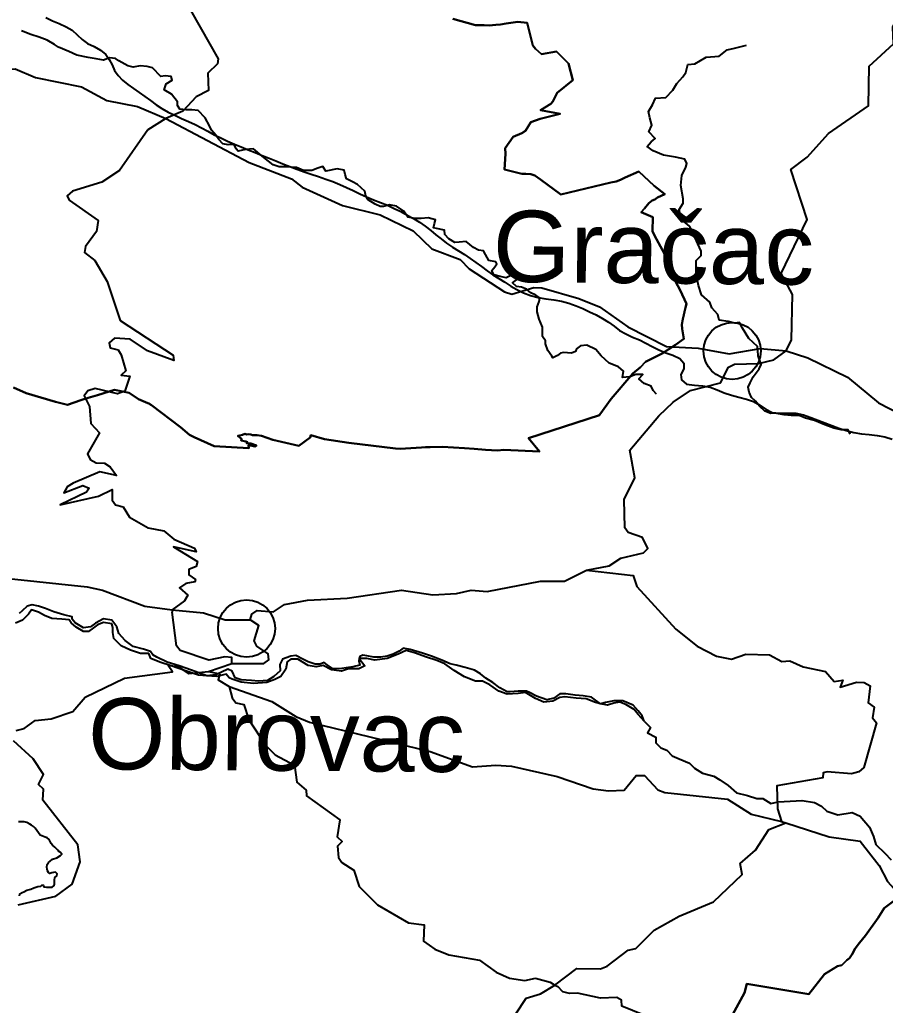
# Model space of a CAD drawing. Header units: metres. Extents: x 13.21 to 19.52, y 42.14 to 46.62.
# Drawn here: x 15.618 to 15.8903, y 44.0973 to 44.4074 of the extents above; entities that cross this region are included whole.
import ezdxf

# ---------------------------------------------------------------- set-up
doc = ezdxf.new("R2010")
doc.units = ezdxf.units.M
doc.header["$MEASUREMENT"] = 0
for name, color, linetype in [('CESTE', 5, 'Continuous'), ('grad_manji', 1, 'Continuous'), ('hr', 9, 'Continuous'), ('naziv_manji', 1, 'Continuous'), ('PRUGE', 7, 'Continuous'), ('RIJEKE', 4, 'Continuous')]:
    doc.layers.add(name, color=color, linetype=linetype)
doc.styles.get("Standard").update_dxf_attribs({"font": 'arial.ttf'})

msp = doc.modelspace()

# ---------------------------------------------------------------- linework, layer by layer
at = {"layer": 'CESTE'}
for p, q in [((15.66597, 44.22169), (15.66598, 44.22099)), ((15.67739, 44.20227), (15.68469, 44.20485)), ((15.67739, 44.20227), (15.68099, 44.20159)), ((15.85766, 44.15507), (15.85907, 44.15467)), ((15.78033, 44.10576), (15.78492, 44.10451)), ((15.78492, 44.10451), (15.78641, 44.10361)), ((15.78641, 44.10361), (15.7873, 44.10321))]:
    msp.add_line(p, q, dxfattribs=at)
for points in [[(15.66386, 44.44933), (15.66674, 44.44066), (15.66335, 44.43583), (15.65875, 44.43174), (15.65886, 44.42273), (15.66914, 44.41519), (15.68043, 44.39513), (15.68026, 44.39353), (15.67715, 44.39059), (15.67741, 44.38519), (15.67351, 44.38316), (15.66937, 44.37869), (15.66397, 44.37629)], [(15.54807, 44.43265), (15.55536, 44.42771), (15.56473, 44.41926), (15.56704, 44.41413), (15.57276, 44.40836), (15.58301, 44.40315), (15.5969, 44.39281), (15.60404, 44.39138), (15.61653, 44.39195), (15.62294, 44.38925), (15.63744, 44.38632), (15.64544, 44.38202), (15.6551, 44.38015), (15.66397, 44.37629)], [(15.85913, 44.30327), (15.86086, 44.30663), (15.86111, 44.32097), (15.85761, 44.32759), (15.86575, 44.34457), (15.8606, 44.36027), (15.86575, 44.36415), (15.87246, 44.37162), (15.88504, 44.38027), (15.88525, 44.39284), (15.89287, 44.3998), (15.89272, 44.40512), (15.89534, 44.41092)], [(15.66397, 44.37629), (15.65836, 44.37277), (15.64939, 44.35994), (15.64381, 44.35632), (15.63466, 44.35348), (15.63293, 44.35197), (15.63357, 44.35061), (15.6427, 44.34427), (15.64219, 44.34076), (15.63869, 44.33601), (15.63835, 44.33416), (15.6416, 44.3316), (15.64556, 44.325), (15.64965, 44.3128), (15.6663, 44.30181), (15.66646, 44.30022), (15.65824, 44.30322), (15.65277, 44.30693), (15.6478, 44.30717), (15.6462, 44.30571), (15.64644, 44.30421), (15.64902, 44.30354), (15.64997, 44.30197), (15.65139, 44.2969), (15.64988, 44.29553), (15.65261, 44.2953), (15.65112, 44.29051), (15.64882, 44.28971), (15.64171, 44.29132), (15.63945, 44.29061), (15.63826, 44.28911), (15.64, 44.28567), (15.64034, 44.28034), (15.64315, 44.27744), (15.63937, 44.27077), (15.64018, 44.26906), (15.64204, 44.26801), (15.64466, 44.26789), (15.64645, 44.26667), (15.64849, 44.26399), (15.64321, 44.26515), (15.63483, 44.26161), (15.63291, 44.26047), (15.63188, 44.25852), (15.63782, 44.26079), (15.63981, 44.26004), (15.63899, 44.25872), (15.63075, 44.25477), (15.64284, 44.25751), (15.64712, 44.25963), (15.64713, 44.25625), (15.64814, 44.25478), (15.65054, 44.25411), (15.65254, 44.25085), (15.65841, 44.2475), (15.6633, 44.24653), (15.66653, 44.24395), (15.67298, 44.24117), (15.67352, 44.23997), (15.66639, 44.24155), (15.67396, 44.2369), (15.67354, 44.23534), (15.67121, 44.23439), (15.67125, 44.23268), (15.6733, 44.23127), (15.67307, 44.23049), (15.67025, 44.23003), (15.66823, 44.22868), (15.67091, 44.22635), (15.6699, 44.22458), (15.66597, 44.22169)], [(15.66397, 44.37629), (15.69021, 44.36246), (15.70347, 44.35738), (15.70689, 44.35476), (15.71955, 44.34893), (15.7314, 44.34604), (15.74181, 44.341), (15.74765, 44.3353), (15.7566, 44.33201), (15.75945, 44.32905), (15.77056, 44.32175), (15.77287, 44.32108), (15.77976, 44.32312), (15.78228, 44.32308), (15.79391, 44.31974), (15.80045, 44.31709), (15.80932, 44.31076), (15.82154, 44.3046), (15.8315, 44.30409), (15.84123, 44.30232), (15.85091, 44.304), (15.85913, 44.30327)], [(15.79634, 44.23417), (15.80342, 44.2356), (15.80712, 44.23797), (15.8143, 44.23968), (15.81566, 44.24103), (15.81391, 44.24447), (15.80947, 44.24606), (15.80843, 44.24756), (15.80821, 44.25648), (15.81152, 44.26324), (15.80992, 44.27198), (15.81903, 44.28273), (15.82355, 44.28704), (15.82906, 44.29072), (15.83847, 44.29318), (15.84097, 44.29808), (15.8429, 44.29905), (15.85047, 44.2992), (15.85525, 44.30039), (15.85913, 44.30327)], [(15.85913, 44.30327), (15.86599, 44.30106), (15.87841, 44.29498), (15.88815, 44.28681), (15.8984, 44.28166)], [(15.53178, 44.23287), (15.54675, 44.23231), (15.55414, 44.23329), (15.55621, 44.23432), (15.5588, 44.23736), (15.56361, 44.238), (15.58203, 44.23233), (15.61449, 44.23162), (15.63924, 44.22892), (15.64401, 44.22787), (15.65732, 44.22286), (15.66597, 44.22169)], [(15.69052, 44.21854), (15.69106, 44.2204), (15.69275, 44.22146), (15.69788, 44.22109), (15.70127, 44.22338), (15.70855, 44.22478), (15.72103, 44.22538), (15.73813, 44.22786), (15.74796, 44.22639), (15.75543, 44.22681), (15.76007, 44.2279), (15.76502, 44.22744), (15.7819, 44.23072), (15.78936, 44.23078), (15.79634, 44.23417)], [(15.79634, 44.23417), (15.81104, 44.23252), (15.81213, 44.22908), (15.82441, 44.2156), (15.83114, 44.21029), (15.83727, 44.20718), (15.84193, 44.20622), (15.84645, 44.20781), (15.85392, 44.20752), (15.85775, 44.20545), (15.86032, 44.20566), (15.86451, 44.20378), (15.87149, 44.20226), (15.87425, 44.19914), (15.87692, 44.19956), (15.87612, 44.19743), (15.88124, 44.19898), (15.88368, 44.19886), (15.88562, 44.19775), (15.88496, 44.1924), (15.88687, 44.19113), (15.88632, 44.18774), (15.88751, 44.18612), (15.88355, 44.17215), (15.88198, 44.17074), (15.87968, 44.17009), (15.87199, 44.17076), (15.87073, 44.17046), (15.87068, 44.16886), (15.8562, 44.16634), (15.85641, 44.15912), (15.85766, 44.15507)], [(15.66597, 44.22169), (15.67583, 44.22082), (15.68261, 44.21854), (15.69052, 44.21854)], [(15.68469, 44.20485), (15.6847, 44.20675), (15.68251, 44.20696), (15.67755, 44.2059), (15.6685, 44.20893), (15.66731, 44.2104), (15.66598, 44.22099)], [(15.68469, 44.20485), (15.69486, 44.20482), (15.69637, 44.20596), (15.6962, 44.20784), (15.69258, 44.21032), (15.69173, 44.21201), (15.69321, 44.21682), (15.69052, 44.21854)], [(15.61693, 44.18379), (15.61939, 44.18442), (15.62286, 44.18684), (15.62786, 44.1874), (15.63467, 44.18975), (15.63858, 44.19419), (15.65098, 44.20025), (15.66603, 44.20223), (15.66472, 44.20418), (15.6676, 44.20397), (15.67126, 44.2017), (15.67739, 44.20227)], [(15.68099, 44.20159), (15.68039, 44.19973), (15.68387, 44.19759)], [(15.68387, 44.19759), (15.6848, 44.19403), (15.68601, 44.19247), (15.68853, 44.19194), (15.69011, 44.18713), (15.69544, 44.17899), (15.69836, 44.17609), (15.70443, 44.1728), (15.7052, 44.16753), (15.70818, 44.16501), (15.7082, 44.16315), (15.71873, 44.15568), (15.71793, 44.15031), (15.71942, 44.14881), (15.718, 44.14737), (15.71828, 44.1438), (15.71939, 44.14219), (15.72316, 44.13983), (15.72482, 44.1347), (15.7306, 44.12883), (15.74031, 44.12321), (15.74528, 44.12254), (15.74508, 44.11743), (15.7486, 44.11492), (15.753, 44.11316), (15.76263, 44.11152), (15.76793, 44.10771), (15.77215, 44.10583), (15.77697, 44.10506), (15.78033, 44.10576)], [(15.68387, 44.19759), (15.69732, 44.19287), (15.70484, 44.18811), (15.70918, 44.18634), (15.74709, 44.17717), (15.76051, 44.17228), (15.76782, 44.17288), (15.77278, 44.17248), (15.78708, 44.1693), (15.79838, 44.16543), (15.80322, 44.16471), (15.80818, 44.16499), (15.81197, 44.16954), (15.81458, 44.16957), (15.81874, 44.1651), (15.82094, 44.16427), (15.84065, 44.16214), (15.84813, 44.15739), (15.85766, 44.15507)], [(15.61752, 44.12891), (15.62937, 44.13158), (15.63453, 44.13543), (15.63701, 44.14238), (15.6363, 44.14772), (15.62527, 44.16181), (15.62546, 44.16531), (15.62387, 44.16677), (15.62551, 44.16989), (15.62221, 44.17479), (15.61607, 44.18052)], [(15.78641, 44.10361), (15.79328, 44.10884), (15.80068, 44.10873), (15.80284, 44.10953), (15.80939, 44.11465), (15.81187, 44.11509), (15.81765, 44.12096), (15.8255, 44.12535), (15.83633, 44.12979), (15.84527, 44.13847), (15.8447, 44.14185), (15.84948, 44.14608), (15.85366, 44.15264), (15.85907, 44.15467)], [(15.85907, 44.15467), (15.87268, 44.15023), (15.88242, 44.14896), (15.88836, 44.14123), (15.89106, 44.1362), (15.90052, 44.12566), (15.90322, 44.12072), (15.91844, 44.11462), (15.93008, 44.11138), (15.93717, 44.1113)], [(15.65989, 44.037), (15.66288, 44.04193), (15.66722, 44.04631), (15.67426, 44.04809), (15.67921, 44.04835), (15.69974, 44.05442), (15.70381, 44.05653), (15.71139, 44.06364), (15.71705, 44.06712), (15.71812, 44.06877), (15.72656, 44.07251), (15.73113, 44.07672), (15.73958, 44.08044), (15.74936, 44.08161), (15.7514, 44.08263), (15.75723, 44.08836), (15.76712, 44.08946), (15.77409, 44.09459), (15.77736, 44.09948), (15.7818, 44.10083), (15.78641, 44.10361)], [(15.87065, 44.04502), (15.86839, 44.0482), (15.85104, 44.06351), (15.84552, 44.0695), (15.82445, 44.08725), (15.82035, 44.09176), (15.80744, 44.09696), (15.80738, 44.0989), (15.80586, 44.09974), (15.80069, 44.09948), (15.79353, 44.10107), (15.79093, 44.10093), (15.78884, 44.10148), (15.7873, 44.10321)]]:
    msp.add_lwpolyline(points, dxfattribs=at)
at = {"layer": 'grad_manji'}
for centre in [(15.84214, 44.30317), (15.68939, 44.21584)]:
    msp.add_circle(centre, 0.00898, dxfattribs=at)
at = {"layer": 'hr'}
for points in [[(15.6161, 44.29168), (15.62002, 44.28989), (15.62929, 44.28715), (15.63309, 44.28623), (15.63719, 44.28767), (15.63958, 44.28841), (15.64243, 44.28931), (15.64788, 44.29095), (15.65246, 44.28996), (15.65538, 44.28797), (15.65835, 44.28675), (15.65862, 44.28663), (15.65945, 44.28617), (15.6686, 44.27919), (15.67144, 44.27683), (15.6716, 44.27669), (15.67286, 44.27608), (15.67918, 44.27324), (15.69007, 44.27258), (15.69003, 44.27356), (15.69203, 44.27308), (15.69254, 44.27338), (15.69071, 44.27401), (15.68983, 44.27401), (15.68938, 44.27415), (15.68963, 44.2745), (15.68911, 44.27467), (15.68763, 44.27499), (15.68776, 44.27551), (15.68668, 44.27643), (15.68763, 44.27663), (15.68815, 44.27681), (15.68884, 44.27709), (15.6895, 44.27692), (15.69008, 44.27703), (15.69075, 44.27686), (15.69128, 44.27665), (15.69268, 44.27673), (15.69407, 44.27642), (15.69763, 44.2752), (15.70583, 44.27335), (15.70939, 44.27599), (15.70964, 44.27665), (15.71387, 44.27546), (15.7216, 44.27423), (15.73622, 44.27253), (15.7377, 44.27235), (15.74437, 44.27275), (15.74569, 44.27289), (15.74717, 44.27289), (15.75105, 44.27298), (15.75795, 44.27258), (15.76094, 44.27238), (15.76458, 44.27204), (15.76832, 44.27184), (15.77027, 44.27204), (15.78156, 44.2715), (15.77812, 44.27569), (15.80041, 44.28301), (15.80051, 44.28316), (15.80404, 44.2881), (15.81086, 44.2961), (15.8133, 44.29811), (15.8149, 44.29975), (15.81549, 44.30005), (15.82013, 44.30237), (15.82435, 44.30516), (15.82699, 44.30695), (15.82639, 44.31014), (15.82635, 44.31154), (15.82663, 44.31322), (15.82747, 44.31687), (15.82783, 44.31805), (15.82574, 44.32235), (15.82434, 44.32501), (15.82326, 44.32684), (15.82291, 44.32809), (15.82302, 44.32924), (15.82285, 44.33004), (15.81773, 44.33947), (15.81712, 44.34085), (15.81723, 44.34532), (15.81348, 44.34686), (15.81459, 44.34805), (15.81595, 44.34974), (15.81696, 44.35057), (15.81777, 44.35089), (15.81861, 44.35146), (15.82096, 44.35253), (15.81756, 44.35515), (15.81275, 44.35963), (15.80847, 44.35773), (15.80706, 44.35701), (15.80561, 44.35652), (15.80402, 44.35624), (15.78822, 44.35243), (15.78189, 44.35715), (15.78004, 44.35841), (15.77881, 44.35885), (15.77724, 44.35896), (15.776, 44.35887), (15.77055, 44.36032), (15.77081, 44.36525), (15.77069, 44.367), (15.77329, 44.37054), (15.77594, 44.37169), (15.77714, 44.37242), (15.77882, 44.37517), (15.78178, 44.37623), (15.78799, 44.37777), (15.78183, 44.37893), (15.78512, 44.38093), (15.78572, 44.38165), (15.78712, 44.38443), (15.79202, 44.38842), (15.79067, 44.39363), (15.78685, 44.39741), (15.78215, 44.39655), (15.78024, 44.39828), (15.77945, 44.39926), (15.77761, 44.40648), (15.77477, 44.40677), (15.77105, 44.40618), (15.76924, 44.40592), (15.7678, 44.40576), (15.76572, 44.40556), (15.76412, 44.40568), (15.76144, 44.40568), (15.75429, 44.40771)], [(15.75429, 44.40771), (15.76144, 44.40568), (15.76412, 44.40568), (15.76572, 44.40556), (15.7678, 44.40576), (15.76924, 44.40592), (15.77105, 44.40618), (15.77477, 44.40677), (15.77761, 44.40648), (15.77945, 44.39926), (15.78024, 44.39828), (15.78215, 44.39655), (15.78685, 44.39741), (15.79067, 44.39363), (15.79202, 44.38842), (15.78712, 44.38443), (15.78572, 44.38165), (15.78512, 44.38093), (15.78183, 44.37893), (15.78799, 44.37777), (15.78178, 44.37623), (15.77882, 44.37517), (15.77714, 44.37242), (15.77594, 44.37169), (15.77329, 44.37054), (15.77069, 44.367), (15.77081, 44.36525), (15.77055, 44.36032), (15.776, 44.35887), (15.77724, 44.35896), (15.77881, 44.35885), (15.78004, 44.35841), (15.78189, 44.35715), (15.78822, 44.35243), (15.80402, 44.35624), (15.80561, 44.35652), (15.80706, 44.35701), (15.80847, 44.35773), (15.81275, 44.35963), (15.81756, 44.35515), (15.82096, 44.35253), (15.81861, 44.35146), (15.81777, 44.35089), (15.81696, 44.35057), (15.81595, 44.34974), (15.81459, 44.34805), (15.81348, 44.34686), (15.81723, 44.34532), (15.81712, 44.34085), (15.81773, 44.33947), (15.82285, 44.33004), (15.82302, 44.32924), (15.82291, 44.32809), (15.82326, 44.32684), (15.82434, 44.32501), (15.82574, 44.32235), (15.82783, 44.31805), (15.82747, 44.31687), (15.82663, 44.31322), (15.82635, 44.31154), (15.82639, 44.31014), (15.82699, 44.30695), (15.82435, 44.30516), (15.82013, 44.30237), (15.81549, 44.30005), (15.8149, 44.29975), (15.8133, 44.29811), (15.81086, 44.2961), (15.80404, 44.2881), (15.80051, 44.28316), (15.80041, 44.28301), (15.77812, 44.27569), (15.78156, 44.2715), (15.77027, 44.27204), (15.76832, 44.27184), (15.76458, 44.27204), (15.76094, 44.27238), (15.75795, 44.27258), (15.75105, 44.27298), (15.74717, 44.27289), (15.74569, 44.27289), (15.74437, 44.27275), (15.7377, 44.27235), (15.73622, 44.27253), (15.7216, 44.27423), (15.71387, 44.27546), (15.70964, 44.27665), (15.70939, 44.27599), (15.70583, 44.27335), (15.69763, 44.2752), (15.69407, 44.27642), (15.69268, 44.27673), (15.69128, 44.27665), (15.69075, 44.27686), (15.69008, 44.27703), (15.6895, 44.27692), (15.68884, 44.27709), (15.68815, 44.27681), (15.68763, 44.27663), (15.68668, 44.27643), (15.68776, 44.27551), (15.68763, 44.27499), (15.68911, 44.27467), (15.68963, 44.2745), (15.68938, 44.27415), (15.68983, 44.27401), (15.69071, 44.27401), (15.69254, 44.27338), (15.69203, 44.27308), (15.69003, 44.27356), (15.69007, 44.27258), (15.67918, 44.27324), (15.67286, 44.27608), (15.6716, 44.27669), (15.67144, 44.27683), (15.6686, 44.27919), (15.65945, 44.28617), (15.65862, 44.28663), (15.65835, 44.28675), (15.65538, 44.28797), (15.65246, 44.28996), (15.64788, 44.29095), (15.64243, 44.28931), (15.63958, 44.28841), (15.63719, 44.28767), (15.63309, 44.28623), (15.62929, 44.28715), (15.62002, 44.28989), (15.6161, 44.29168)], [(15.61795, 44.13172), (15.61809, 44.13236), (15.61875, 44.13275), (15.61935, 44.13296), (15.62021, 44.13349), (15.62149, 44.13384), (15.6225, 44.13423), (15.62366, 44.13466), (15.62467, 44.1348), (15.62496, 44.13503), (15.62544, 44.13503), (15.62561, 44.13455), (15.62641, 44.13448), (15.62729, 44.13439), (15.62819, 44.13447), (15.62889, 44.13497), (15.62898, 44.13547), (15.62899, 44.13614), (15.62898, 44.13668), (15.62907, 44.13747), (15.62968, 44.13799), (15.62984, 44.13863), (15.62929, 44.13914), (15.62859, 44.13906), (15.62814, 44.13898), (15.6275, 44.13879), (15.62703, 44.13902), (15.62677, 44.13961), (15.62668, 44.14007), (15.62657, 44.14078), (15.62668, 44.14158), (15.62709, 44.14216), (15.62757, 44.14265), (15.62833, 44.14323), (15.6297, 44.14362), (15.63081, 44.14439), (15.63125, 44.14486), (15.63069, 44.14546), (15.63026, 44.14578), (15.62992, 44.14617), (15.62952, 44.14663), (15.62905, 44.14706), (15.62837, 44.1477), (15.62793, 44.14818), (15.62761, 44.14884), (15.62732, 44.14948), (15.62665, 44.14992), (15.62605, 44.15019), (15.62546, 44.15042), (15.62443, 44.15082), (15.6239, 44.15154), (15.6234, 44.15225), (15.6229, 44.15303), (15.6223, 44.15353), (15.62176, 44.15392), (15.62124, 44.15424), (15.62028, 44.15474), (15.61936, 44.15499), (15.61856, 44.15501), (15.61767, 44.15499)], [(15.89412, 44.13095), (15.88995, 44.12784), (15.88809, 44.12481), (15.88407, 44.11918), (15.88219, 44.11696), (15.8809, 44.11516), (15.87989, 44.11334), (15.87903, 44.11213), (15.87818, 44.11143), (15.87719, 44.11043), (15.87684, 44.11013), (15.87662, 44.10992), (15.87534, 44.10953), (15.87123, 44.10703), (15.86622, 44.1008), (15.84672, 44.10397), (15.84599, 44.10114), (15.83977, 44.08966)], [(15.83977, 44.08966), (15.84599, 44.10114), (15.84672, 44.10397), (15.86622, 44.1008), (15.87123, 44.10703), (15.87534, 44.10953), (15.87662, 44.10992), (15.87684, 44.11013), (15.87719, 44.11043), (15.87818, 44.11143), (15.87903, 44.11213), (15.87989, 44.11334), (15.8809, 44.11516), (15.88219, 44.11696), (15.88407, 44.11918), (15.88809, 44.12481), (15.88995, 44.12784), (15.89412, 44.13095)]]:
    msp.add_lwpolyline(points, dxfattribs=at)
at = {"layer": 'PRUGE'}
msp.add_lwpolyline([(15.62618, 44.40807), (15.62827, 44.40708), (15.63045, 44.40619), (15.63258, 44.40521), (15.63453, 44.40409), (15.63604, 44.40265), (15.63761, 44.40124), (15.63938, 44.39996), (15.64148, 44.39897), (15.64343, 44.39784), (15.64507, 44.39648), (15.64617, 44.39486), (15.64705, 44.39318), (15.64787, 44.39147), (15.64893, 44.38984), (15.65032, 44.38835), (15.65198, 44.387), (15.65377, 44.38573), (15.65556, 44.38447), (15.65736, 44.38322), (15.65914, 44.38195), (15.66092, 44.38068), (15.66276, 44.37946), (15.66474, 44.37835), (15.66681, 44.37733), (15.66893, 44.37637), (15.67107, 44.37544), (15.67318, 44.37445), (15.67522, 44.3734), (15.6772, 44.3723), (15.67922, 44.37123), (15.68129, 44.37021), (15.6834, 44.36924), (15.68554, 44.36829), (15.6877, 44.36738), (15.68987, 44.36649), (15.69206, 44.3656), (15.69425, 44.36472), (15.69645, 44.36385), (15.69863, 44.36297), (15.70081, 44.36209), (15.70301, 44.3612), (15.70522, 44.36036), (15.70746, 44.35956), (15.70974, 44.3588), (15.71202, 44.35804), (15.71429, 44.35727), (15.71653, 44.35647), (15.71872, 44.3556), (15.72086, 44.35467), (15.72295, 44.35367), (15.72504, 44.35266), (15.72715, 44.35169), (15.72932, 44.35079), (15.7315, 44.34991), (15.73369, 44.34901), (15.7358, 44.34804), (15.73787, 44.34702), (15.73988, 44.34595), (15.74187, 44.34485), (15.74377, 44.34369), (15.74559, 44.34244), (15.7473, 44.34113), (15.74895, 44.33977), (15.7506, 44.33842), (15.75232, 44.33711), (15.75415, 44.33588), (15.75605, 44.3347), (15.75793, 44.33351), (15.75977, 44.33229), (15.76155, 44.33103), (15.76326, 44.32971), (15.76502, 44.32842), (15.76683, 44.32718), (15.76871, 44.32598), (15.77059, 44.3248), (15.77249, 44.32362), (15.77445, 44.3225), (15.77653, 44.32149), (15.77874, 44.32064), (15.7811, 44.32004), (15.78353, 44.31961), (15.78601, 44.3193), (15.78845, 44.31887), (15.79079, 44.31824), (15.79303, 44.31743), (15.79519, 44.31651), (15.7973, 44.31554), (15.79937, 44.31453), (15.80137, 44.31344), (15.80323, 44.31224), (15.80501, 44.31096), (15.80675, 44.30966), (15.80867, 44.30852), (15.81076, 44.30752), (15.81295, 44.30663), (15.81503, 44.30564), (15.81703, 44.30456), (15.81909, 44.30353), (15.82127, 44.30264), (15.8235, 44.30182), (15.8257, 44.30084), (15.8269, 44.29938), (15.82696, 44.29753), (15.82602, 44.29579), (15.82623, 44.29408), (15.82783, 44.29268), (15.83031, 44.29244), (15.83284, 44.2922), (15.83526, 44.29176), (15.83748, 44.29092), (15.83967, 44.29004), (15.8419, 44.28922), (15.84426, 44.28862), (15.84664, 44.28802), (15.8489, 44.28727), (15.85084, 44.28613), (15.85272, 44.28489), (15.85469, 44.28384), (15.85718, 44.2836), (15.85971, 44.28361), (15.86221, 44.28359), (15.86459, 44.28303), (15.86687, 44.28228), (15.86908, 44.28143), (15.87128, 44.28058), (15.8735, 44.27973), (15.87574, 44.27892), (15.87802, 44.27818), (15.88038, 44.27757), (15.88279, 44.27709), (15.88528, 44.27687), (15.88775, 44.27658), (15.89018, 44.27614), (15.8925, 44.27544)], dxfattribs=at)
at = {"layer": 'RIJEKE'}
for points in [[(15.8183, 44.28957), (15.81732, 44.29071), (15.81668, 44.29208), (15.81443, 44.29299), (15.81282, 44.29436), (15.81407, 44.29574), (15.81407, 44.29574), (15.81184, 44.29573), (15.80993, 44.29503), (15.8077, 44.2948), (15.808, 44.29685), (15.80639, 44.29822), (15.8035, 44.29935), (15.80093, 44.30164), (15.7993, 44.30369), (15.79641, 44.30505), (15.79641, 44.30505), (15.79448, 44.30481), (15.79322, 44.30389), (15.79291, 44.30296), (15.79164, 44.3025), (15.78908, 44.30271), (15.78908, 44.30271), (15.78812, 44.30248), (15.78717, 44.30179), (15.78578, 44.30103), (15.78543, 44.30152), (15.78412, 44.30335), (15.78346, 44.3054), (15.78344, 44.30632), (15.78248, 44.30769), (15.78244, 44.31067), (15.78144, 44.3132), (15.78079, 44.3155), (15.78076, 44.3171), (15.78139, 44.3187), (15.78169, 44.31985), (15.78041, 44.32076), (15.7788, 44.32144), (15.77749, 44.32258), (15.7759, 44.32326), (15.7743, 44.32348), (15.77301, 44.32462), (15.77427, 44.32555), (15.77426, 44.32646), (15.77297, 44.32715), (15.77297, 44.32715), (15.77107, 44.32622), (15.76914, 44.32666), (15.76722, 44.3271), (15.76658, 44.32849), (15.76751, 44.32964), (15.76814, 44.33056), (15.76781, 44.33124), (15.76557, 44.33168), (15.76458, 44.33352), (15.76393, 44.33466), (15.76233, 44.33487), (15.76073, 44.33578), (15.75846, 44.33761), (15.75846, 44.33761), (15.75623, 44.33737), (15.75495, 44.33736), (15.75301, 44.3385), (15.75172, 44.33986), (15.7517, 44.34124), (15.74913, 44.34168), (15.74817, 44.34191), (15.74848, 44.34329), (15.74878, 44.34444), (15.74653, 44.34511), (15.74653, 44.34511), (15.74429, 44.34486), (15.74237, 44.34486), (15.74013, 44.34529), (15.73883, 44.34712), (15.73658, 44.34872), (15.73432, 44.34917), (15.73432, 44.34917), (15.73241, 44.34869), (15.73146, 44.34868), (15.72986, 44.34937), (15.7276, 44.35072), (15.72694, 44.35186), (15.72659, 44.35347), (15.72433, 44.35552), (15.72273, 44.35643), (15.7208, 44.35733), (15.72045, 44.35872), (15.72012, 44.36008), (15.71788, 44.36052), (15.71788, 44.36052), (15.71436, 44.35981), (15.71339, 44.36119), (15.71339, 44.36119), (15.71179, 44.36072), (15.70988, 44.36001), (15.70732, 44.36), (15.70508, 44.36089), (15.70188, 44.36111), (15.70188, 44.36111), (15.69963, 44.36109), (15.6977, 44.36177), (15.6948, 44.36405), (15.69156, 44.36678), (15.69156, 44.36678), (15.689, 44.36653), (15.68676, 44.36606), (15.68612, 44.36674), (15.68546, 44.36811), (15.68546, 44.36811), (15.68354, 44.36809), (15.68194, 44.36832), (15.68064, 44.36969), (15.67967, 44.37105), (15.67836, 44.37265), (15.6777, 44.37403), (15.67639, 44.37655), (15.67411, 44.37882), (15.6722, 44.37904), (15.6722, 44.37904), (15.67028, 44.37902), (15.66834, 44.37923), (15.6677, 44.38038), (15.66768, 44.38153), (15.66573, 44.38404), (15.66346, 44.3854), (15.66409, 44.38723), (15.66598, 44.3884), (15.66565, 44.38955), (15.66373, 44.38976), (15.66373, 44.38976), (15.66245, 44.38952), (15.65974, 44.3923), (15.65813, 44.39274), (15.65589, 44.39295), (15.65589, 44.39295), (15.65367, 44.39247), (15.65206, 44.39292), (15.64916, 44.39451), (15.64818, 44.39519), (15.64627, 44.3954), (15.64627, 44.3954), (15.64435, 44.3947), (15.6421, 44.39515), (15.63953, 44.39558), (15.63601, 44.39625), (15.63343, 44.39739), (15.63021, 44.39873), (15.62892, 44.39964), (15.62665, 44.40101), (15.62409, 44.4019), (15.62151, 44.4028), (15.61861, 44.40393)], [(15.8793, 44.27704), (15.87865, 44.27841), (15.87865, 44.27841), (15.87642, 44.27839), (15.87417, 44.27884), (15.87129, 44.27997), (15.86808, 44.28133), (15.8652, 44.282), (15.86327, 44.28292), (15.86327, 44.28292), (15.86072, 44.2829), (15.85847, 44.28312), (15.8556, 44.28356), (15.8556, 44.28356), (15.85432, 44.28355), (15.8524, 44.28423), (15.85079, 44.28583), (15.84949, 44.28743), (15.8482, 44.28857), (15.84753, 44.29017), (15.84722, 44.29177), (15.84784, 44.29316), (15.84877, 44.295), (15.85066, 44.29753), (15.85129, 44.29891), (15.8503, 44.30167), (15.8502, 44.30328), (15.85011, 44.3046), (15.84736, 44.30715), (15.84542, 44.31035), (15.84443, 44.31218), (15.84443, 44.31218), (15.84284, 44.31194), (15.84092, 44.3124), (15.83803, 44.31284), (15.83768, 44.31468), (15.83576, 44.31673), (15.83509, 44.31856), (15.83251, 44.32084), (15.83151, 44.32381), (15.83083, 44.32726), (15.8308, 44.33024), (15.8308, 44.33162), (15.83237, 44.33323), (15.83236, 44.33461), (15.83138, 44.3369), (15.83039, 44.33895), (15.82973, 44.34056), (15.82875, 44.3424), (15.82682, 44.34399), (15.82584, 44.34628), (15.82551, 44.34765), (15.82676, 44.34973), (15.82675, 44.3511), (15.82605, 44.35523), (15.82634, 44.35844), (15.82759, 44.36097), (15.82789, 44.36212), (15.82725, 44.3635), (15.82436, 44.36417), (15.82052, 44.36484), (15.81729, 44.36619), (15.81536, 44.36756), (15.81662, 44.36894), (15.81789, 44.37009), (15.81596, 44.37215), (15.81688, 44.37423), (15.81623, 44.37652), (15.81588, 44.37858), (15.81714, 44.38064), (15.81807, 44.38273), (15.82128, 44.38297), (15.82349, 44.38528), (15.82473, 44.38736), (15.82664, 44.38943), (15.82758, 44.39081), (15.8282, 44.39334), (15.83043, 44.39357), (15.83393, 44.39566), (15.83809, 44.39591), (15.84063, 44.39799), (15.84287, 44.39846), (15.8467, 44.39941)], [(15.67685, 44.20098), (15.6743, 44.20119), (15.67013, 44.20254), (15.66565, 44.20411), (15.66212, 44.20523), (15.65923, 44.20635), (15.65858, 44.20796), (15.65858, 44.20796), (15.65602, 44.20794), (15.65282, 44.20906), (15.64992, 44.21042), (15.64765, 44.2127), (15.64731, 44.21453), (15.64729, 44.21615), (15.64696, 44.21729), (15.6444, 44.21773), (15.6444, 44.21773), (15.64249, 44.21703), (15.64123, 44.21609), (15.63964, 44.21494), (15.63805, 44.21493), (15.63581, 44.21628), (15.63418, 44.21765), (15.63354, 44.21857), (15.6313, 44.21878), (15.62809, 44.21898), (15.62585, 44.21988), (15.62393, 44.22102), (15.62168, 44.22169), (15.62168, 44.22169), (15.62074, 44.2203), (15.61886, 44.21845), (15.61664, 44.21752)], [(15.67685, 44.20098), (15.67204, 44.20278), (15.66821, 44.20412), (15.66435, 44.20524), (15.66114, 44.20683), (15.65986, 44.20751), (15.6592, 44.20865), (15.65696, 44.20933), (15.65375, 44.21022), (15.65118, 44.21203), (15.64924, 44.21431), (15.64857, 44.21638), (15.64694, 44.21843), (15.64438, 44.21887), (15.64438, 44.21887), (15.64185, 44.21747), (15.64028, 44.21632), (15.63804, 44.21607), (15.63546, 44.21766), (15.63449, 44.2188), (15.63447, 44.21949), (15.63192, 44.22015), (15.62871, 44.22105), (15.62614, 44.22218), (15.62389, 44.22285), (15.62197, 44.22329), (15.62197, 44.22329), (15.62039, 44.22283), (15.61882, 44.22144), (15.61787, 44.22051)], [(15.80074, 44.19214), (15.79785, 44.19418), (15.79529, 44.19462), (15.79273, 44.19484), (15.78986, 44.19528), (15.78986, 44.19528), (15.78795, 44.19527), (15.78605, 44.19388), (15.78382, 44.19341), (15.78061, 44.19454), (15.77837, 44.19567), (15.77741, 44.19613), (15.77741, 44.19613), (15.77487, 44.19611), (15.7723, 44.19587), (15.77135, 44.19586), (15.7691, 44.19722), (15.76685, 44.19882), (15.76461, 44.20018), (15.76299, 44.20154), (15.76105, 44.20268), (15.75818, 44.20358), (15.75531, 44.20425), (15.75339, 44.2047), (15.75082, 44.20583), (15.74761, 44.20718), (15.74473, 44.20809), (15.74087, 44.2092), (15.73864, 44.20965), (15.73864, 44.20965), (15.73738, 44.20872), (15.73548, 44.20779), (15.73357, 44.2071), (15.73166, 44.20686), (15.72942, 44.20684), (15.72718, 44.20728), (15.72591, 44.2075), (15.72591, 44.2075), (15.72496, 44.20704), (15.72482, 44.20641)], [(15.72482, 44.20641), (15.72465, 44.20566), (15.72499, 44.20428), (15.72276, 44.20382), (15.72149, 44.20357), (15.71863, 44.2031), (15.71638, 44.2033), (15.71478, 44.20445), (15.71381, 44.20513), (15.71381, 44.20513), (15.71253, 44.20466), (15.71095, 44.20465), (15.70871, 44.20532), (15.70709, 44.20623), (15.70485, 44.20737), (15.70485, 44.20737), (15.70326, 44.20712), (15.70072, 44.20619), (15.69986, 44.20446), (15.7, 44.2025), (15.69796, 44.20073), (15.69601, 44.1995), (15.69314, 44.19924), (15.69091, 44.19947), (15.68772, 44.19967), (15.6858, 44.20035), (15.68481, 44.2024), (15.68353, 44.20309), (15.68353, 44.20309), (15.67972, 44.20122), (15.67685, 44.20098)], [(15.72482, 44.20641), (15.72659, 44.20407), (15.72468, 44.20313), (15.72149, 44.20311), (15.71926, 44.20241), (15.71607, 44.20286), (15.71349, 44.2042), (15.71349, 44.2042), (15.71127, 44.20374), (15.70871, 44.20417), (15.7055, 44.20622), (15.7055, 44.20622), (15.70326, 44.2062), (15.70217, 44.2054), (15.70169, 44.20308), (15.70016, 44.20074), (15.69824, 44.19975), (15.69571, 44.19881), (15.69156, 44.19855), (15.68773, 44.19898), (15.68485, 44.19988), (15.68389, 44.20033), (15.68291, 44.20148), (15.68291, 44.20148), (15.68005, 44.20076), (15.67685, 44.20098)], [(15.80074, 44.19214), (15.79915, 44.19259), (15.79627, 44.19372), (15.79307, 44.19392), (15.78955, 44.19436), (15.78955, 44.19436), (15.78796, 44.19413), (15.78574, 44.19296), (15.78287, 44.19271), (15.78031, 44.19385), (15.7771, 44.19566), (15.7771, 44.19566), (15.77486, 44.19542), (15.77136, 44.19517), (15.76879, 44.19607), (15.76591, 44.19812), (15.76365, 44.19925), (15.76365, 44.19925), (15.76141, 44.19924), (15.75789, 44.2006), (15.75467, 44.20264), (15.75178, 44.20469), (15.74922, 44.20582), (15.74568, 44.20694), (15.74249, 44.20807), (15.7396, 44.20897), (15.7396, 44.20897), (15.73707, 44.20781), (15.73358, 44.20641), (15.72975, 44.20592), (15.72719, 44.20636), (15.72482, 44.20641)], [(15.81448, 44.18668), (15.81386, 44.18831), (15.81258, 44.18991), (15.81096, 44.19173), (15.80775, 44.1931), (15.80775, 44.1931), (15.80488, 44.19308), (15.80234, 44.1926), (15.80074, 44.19214)], [(15.81448, 44.18668), (15.81258, 44.18876), (15.81129, 44.19037), (15.80872, 44.19196), (15.8068, 44.19263), (15.8068, 44.19263), (15.80489, 44.19239), (15.80297, 44.19169), (15.80074, 44.19214)], [(15.81448, 44.18668), (15.81646, 44.18466), (15.81552, 44.18304), (15.81809, 44.18168), (15.81811, 44.17985), (15.81971, 44.17826), (15.82163, 44.17757), (15.82326, 44.17575), (15.8255, 44.17484), (15.8287, 44.17348), (15.83032, 44.17189), (15.83287, 44.17029), (15.8364, 44.16939), (15.83832, 44.16825), (15.8409, 44.16643), (15.84347, 44.16416), (15.84698, 44.16325), (15.84986, 44.16235), (15.85177, 44.16236), (15.85177, 44.16236), (15.85434, 44.16077), (15.85658, 44.16125), (15.86039, 44.16149), (15.86422, 44.16174), (15.86422, 44.16174), (15.86804, 44.16107), (15.8703, 44.15994), (15.87191, 44.15834), (15.87541, 44.15722), (15.87988, 44.15792), (15.87988, 44.15792), (15.88243, 44.1568), (15.88534, 44.15336), (15.88665, 44.15039), (15.88731, 44.14786), (15.89021, 44.14512), (15.89214, 44.14307)]]:
    msp.add_lwpolyline(points, dxfattribs=at)

# ---------------------------------------------------------------- texts
at = {"layer": 'naziv_manji', "char_height": 0.0224579, "attachment_point": 1}
for s, insert, width, rotation in [('{\\fArial CE|b0|i0|c238|p34;Gračac}        ', (15.76696, 44.34742), 0.1272613, 359.4603), ('{\\fArial CE|b0|i0|c238|p34;Obrovac}       ', (15.6396, 44.19404), 0.1497192, 359.5505)]:
    msp.add_mtext(s, dxfattribs=dict(at, insert=insert, width=width, rotation=rotation))

doc.saveas('drawing.dxf')
